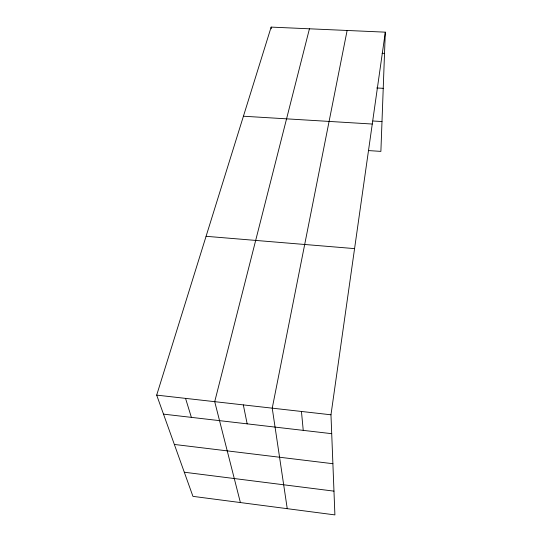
<?xml version="1.0" encoding="UTF-8"?>
<svg xmlns="http://www.w3.org/2000/svg" width="542" height="542" viewBox="0 0 542 542"><rect width="100%" height="100%" fill="white"/><g stroke="black" fill="none" stroke-linecap="round" stroke-linejoin="round"><path stroke-width="0.81" d="M385.315 32.161L330.972 414.793L334.902 514.9L192.938 496.357L156.685 395.118L271.142 27.1L385.315 32.161L380.884 151.387L368.404 150.574M347.124 30.467L272.233 408.16L287.246 508.674M309.441 28.794L214.713 401.669L240.391 502.556M382.083 53.272L384.529 53.394M376.69 87.967L383.228 88.319M372.943 120.995L381.995 121.537M243.426 116.225L372.266 124.037M206.082 236.305L354.57 248.615M156.685 395.118L330.972 414.793M163.494 414.129L331.711 433.681M174.348 444.447L332.896 463.715M184.294 472.224L333.974 491.14M185.547 398.377L191.373 417.367M243.324 404.901L247.166 423.858M301.447 411.459L303.242 430.375M271.142 27.1L271.291 28.773"/></g></svg>
